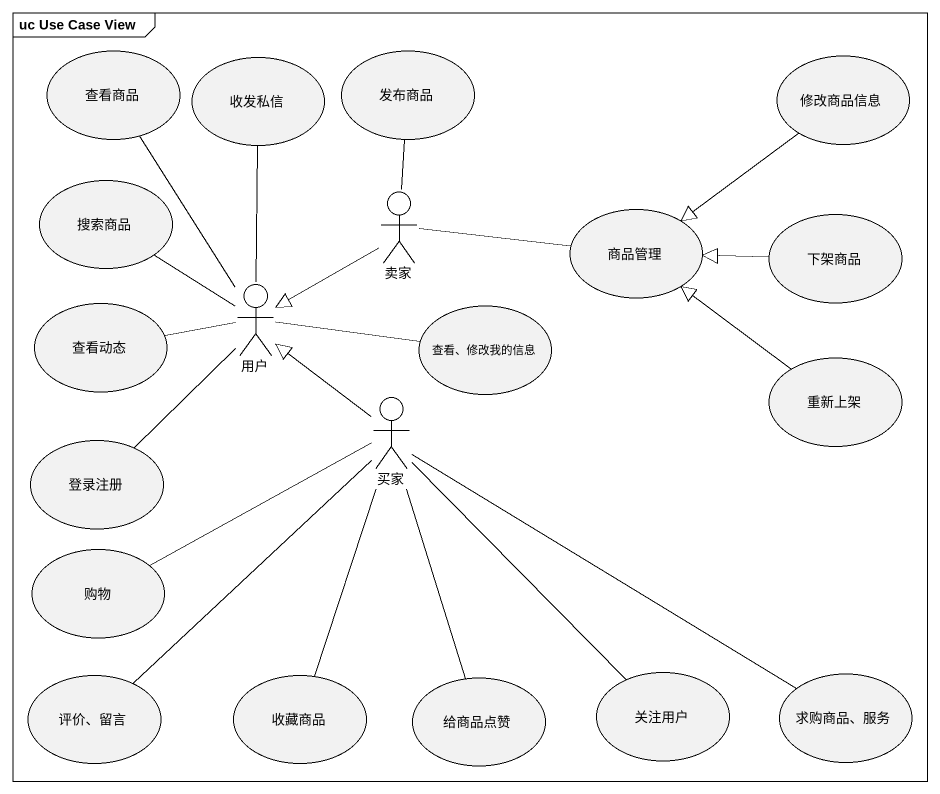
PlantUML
@startuml
mainframe uc Use Case View
usecase 查看商品
usecase 收发私信
usecase 发布商品
usecase 修改商品信息
usecase 搜索商品
actor 卖家
usecase 商品管理
usecase 下架商品
usecase 查看动态
actor 用户
usecase "查看、修改我的信息" as 查看_修改我的信息
usecase 重新上架
usecase 登录注册
actor 买家
usecase 购物
usecase "评价、留言" as 评价_留言
usecase 收藏商品
usecase 关注用户
usecase "求购商品、服务" as 求购商品_服务
usecase 给商品点赞
修改商品信息 --|> 商品管理
卖家 -up- 发布商品
卖家 --|> 用户
商品管理 -left- 卖家
下架商品 -left-|> 商品管理
用户 -up- 查看商品
用户 -up- 收发私信
用户 -up- 搜索商品
用户 -left- 查看动态
用户 -right- 查看_修改我的信息
用户 -- 登录注册
重新上架 -up-|> 商品管理
买家 -up-|> 用户
买家 -left- 购物
买家 -- 评价_留言
买家 -- 收藏商品
买家 -- 关注用户
买家 -right- 求购商品_服务
买家 -- 给商品点赞
@enduml
